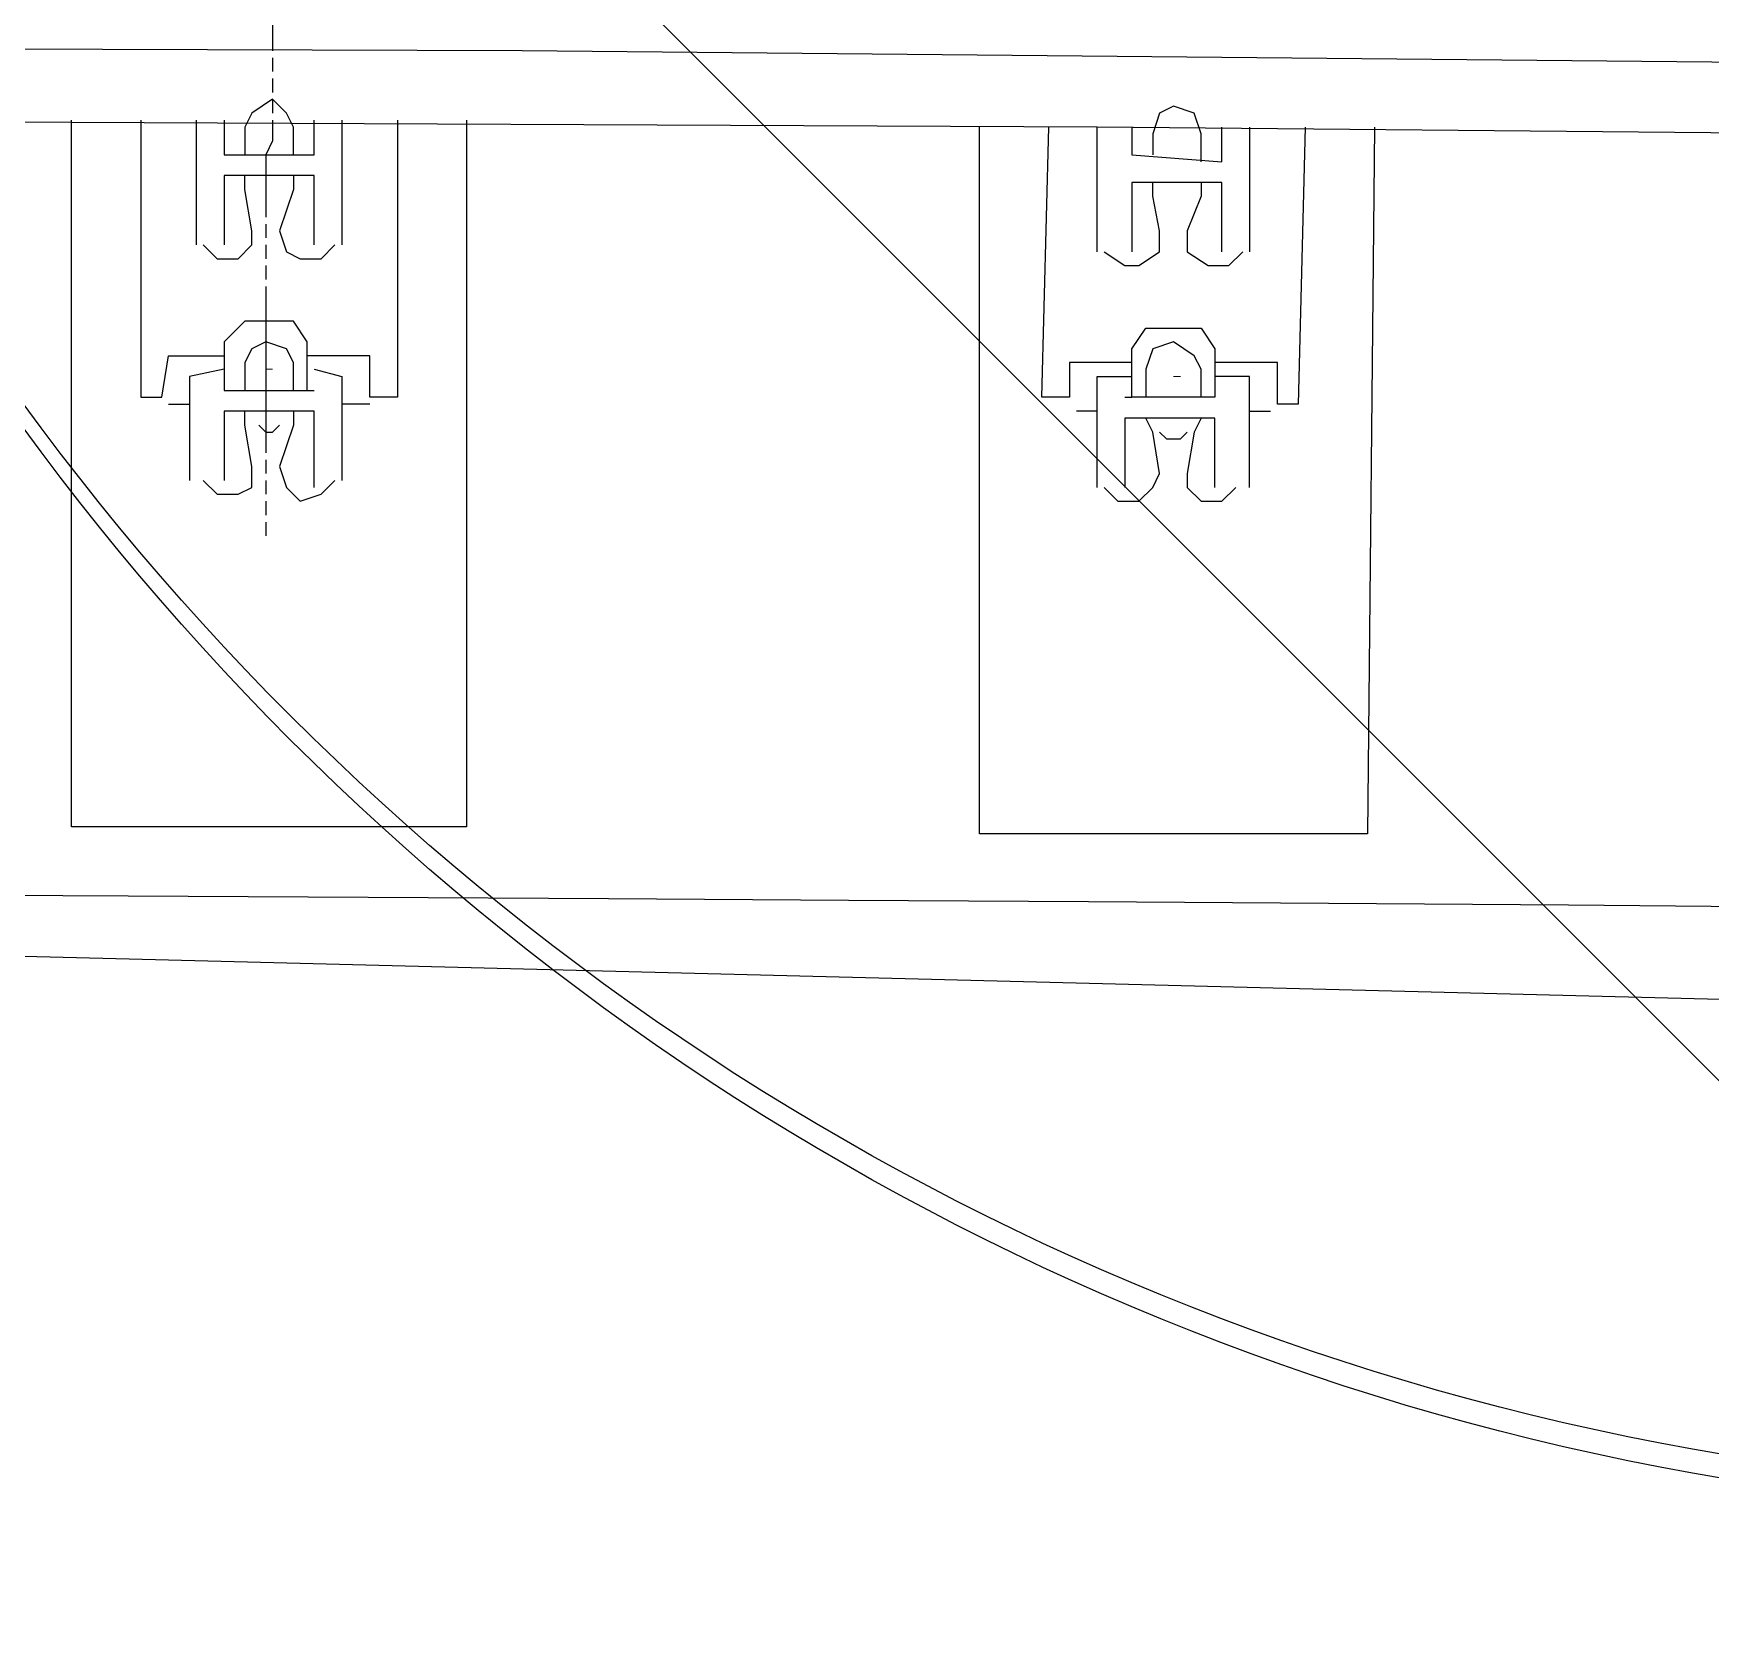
# Model space of a CAD drawing. Header units: millimetres. Extents: x -45 to 90, y -17 to 16.
# Drawn here: x 1.841 to 2.95, y -1.837 to -0.786 of the extents above; entities that cross this region are included whole.
import ezdxf

# ---------------------------------------------------------------- set-up
doc = ezdxf.new("R2010")
doc.units = ezdxf.units.MM
doc.header["$PDMODE"] = 3
doc.layers.add('PDF_Geometry', color=7, linetype='Continuous')

msp = doc.modelspace()

# ---------------------------------------------------------------- linework, layer by layer
at = {"color": 6}
msp.add_lwpolyline([(-0.0021, -1.3499), (23.64, -1.95), (23.7209, 1.35), (0.0002, 1.3501)], close=True, dxfattribs=at)
at = {"color": 4}
for centre in [(0.1994, 0), (0.1994, -0.0004), (3.2478, 0), (3.2478, -0.0159)]:
    msp.add_circle(centre, 1.75, dxfattribs=at)
at = {"color": 2}
for radius in [500.8082, 500.0582, 499.3082]:
    msp.add_arc((-0.8299, -500.0575), radius, 85.235272, 89.904911, dxfattribs=at)
at = {"color": 5}
msp.add_arc((-0.8299, -500.0575), 498.7082, 85.235272, 89.904911, dxfattribs=at)
at = {"color": 4}
msp.add_point((3.2425, -1.7659), dxfattribs=at)
at = {"layer": 'PDF_Geometry', "lineweight": 25}
for points in [[(1.9987, -0.6876), (1.9987, -0.7014), (1.9987, -0.7151), (1.9987, -0.7289), (1.9987, -0.7426), (1.9987, -0.7564), (1.9987, -0.7701), (1.9987, -0.7839), (1.9987, -0.7976)], [(16.7733, -1.1002), (16.7183, -1.0956), (13.8074, -1.0039), (10.8965, -0.926), (7.9855, -0.8664), (5.0746, -0.8251), (2.1637, -0.7976), (-0.7472, -0.7885), (-0.8068, -0.7885)], [(1.9987, -0.8022), (1.9987, -0.8114)], [(1.9987, -0.816), (1.9987, -0.8251)], [(2.0124, -0.8664), (2.0124, -0.8481), (2.0078, -0.8389), (1.9987, -0.8297), (1.9849, -0.8389), (1.9803, -0.8481), (1.9803, -0.8664)], [(1.9987, -0.8297), (1.9987, -0.8389)], [(14.6463, -1.0773), (11.6207, -0.9902), (8.5952, -0.926), (5.5697, -0.8756), (2.5442, -0.8481), (-0.4813, -0.8343)], [(2.6129, -0.871), (2.6129, -0.8526), (2.6084, -0.8389), (2.5946, -0.8343), (2.5854, -0.8389), (2.5809, -0.8526), (2.5809, -0.8664)], [(2.127, -0.8435), (2.127, -1.3111), (1.8657, -1.3111), (1.8657, -0.8435)], [(1.9116, -0.8435), (1.9116, -1.0268), (1.9253, -1.0268), (1.9299, -0.9993), (1.9666, -0.9993)], [(1.9483, -0.926), (1.9483, -0.8435)], [(1.9666, -0.8435), (1.9666, -0.8664), (2.0262, -0.8664), (2.0262, -0.8435)], [(1.9987, -0.8435), (1.9987, -0.8526), (1.9987, -0.8572), (1.9941, -0.8664), (1.9941, -0.871), (1.9941, -0.8802), (1.9941, -0.8847), (1.9941, -0.8937), (1.9941, -0.8985), (1.9941, -0.9077)], [(2.0812, -0.8435), (2.0812, -1.0268), (2.0629, -1.0268), (2.0629, -0.9993), (2.0216, -0.9993)], [(2.0445, -0.8435), (2.0445, -0.926)], [(2.7276, -0.8481), (2.723, -1.3156), (2.4663, -1.3156), (2.4663, -0.8481)], [(2.5671, -1.0039), (2.5258, -1.0039), (2.5258, -1.0268), (2.5075, -1.0268), (2.5121, -0.8481)], [(2.5442, -0.9306), (2.5442, -0.8481)], [(2.5671, -0.8481), (2.5671, -0.8664), (2.6267, -0.871), (2.6267, -0.8481)], [(2.6817, -0.8481), (2.6771, -1.0314), (2.6634, -1.0314), (2.6634, -1.0039), (2.6221, -1.0039)], [(2.645, -0.8481), (2.645, -0.9306)], [(1.9528, -0.926), (1.962, -0.9352), (1.9758, -0.9352), (1.9849, -0.926), (1.9849, -0.9168), (1.9803, -0.8893), (1.9803, -0.8802)], [(2.0262, -0.926), (2.0262, -0.8802), (1.9666, -0.8802), (1.9666, -0.926)], [(2.0124, -0.8802), (2.0124, -0.8893), (2.0033, -0.9168), (2.0078, -0.9306), (2.017, -0.9352), (2.0308, -0.9352), (2.0399, -0.926)], [(2.5488, -0.9306), (2.5625, -0.9397), (2.5717, -0.9397), (2.5854, -0.9306), (2.5854, -0.9168), (2.5809, -0.8937), (2.5809, -0.8847)], [(2.6267, -0.9306), (2.6267, -0.8847), (2.5671, -0.8847), (2.5671, -0.9306)], [(2.6129, -0.8847), (2.6129, -0.8937), (2.6038, -0.9168), (2.6038, -0.9306), (2.6175, -0.9397), (2.6313, -0.9397), (2.6405, -0.9306)], [(1.9941, -0.9122), (1.9941, -0.9214)], [(1.9941, -0.926), (1.9941, -0.9352)], [(1.9941, -0.9397), (1.9941, -0.9489)], [(1.9941, -0.9535), (1.9941, -0.9672), (1.9941, -0.981), (1.9941, -0.9948), (1.9941, -1.0083), (1.9941, -1.0223), (1.9941, -1.036), (1.9941, -1.0498), (1.9941, -1.0635)], [(2.0216, -1.0223), (2.0216, -0.9902), (2.0124, -0.9764), (1.9803, -0.9764), (1.9666, -0.9902), (1.9666, -1.0223), (2.0216, -1.0223), (2.0262, -1.0223)], [(2.5625, -1.0268), (2.5671, -1.0268), (2.5671, -0.9948), (2.5763, -0.981), (2.6129, -0.981), (2.6221, -0.9948), (2.6221, -1.0268), (2.5671, -1.0268)], [(2.0124, -1.0223), (2.0124, -1.0039), (2.0078, -0.9948), (1.9941, -0.9902), (1.9849, -0.9948), (1.9803, -1.0039), (1.9803, -1.0223)], [(2.6129, -1.0268), (2.6129, -1.0083), (2.6084, -0.9993), (2.5946, -0.9902), (2.5809, -0.9948), (2.5763, -1.0083), (2.5763, -1.0268)], [(1.9666, -1.0083), (1.9437, -1.0131), (1.9437, -1.0314)], [(2.0262, -1.0083), (2.0445, -1.0131), (2.0445, -1.0314)], [(2.5442, -1.036), (2.5442, -1.0131), (2.5671, -1.0131)], [(2.645, -1.036), (2.645, -1.0131), (2.6221, -1.0131)], [(1.9299, -1.0314), (1.9437, -1.0314), (1.9437, -1.0819)], [(1.9666, -1.0223), (1.9712, -1.0223)], [(2.0629, -1.0314), (2.0445, -1.0314), (2.0445, -1.0819)], [(1.9528, -1.0819), (1.962, -1.091), (1.9758, -1.091), (1.9849, -1.0864), (1.9849, -1.0727), (1.9803, -1.0452), (1.9803, -1.036)], [(2.0262, -1.0864), (2.0262, -1.036), (1.9666, -1.036), (1.9666, -1.0819)], [(2.0124, -1.036), (2.0124, -1.0452), (2.0033, -1.0727), (2.0078, -1.0864), (2.017, -1.0956), (2.0308, -1.091), (2.0399, -1.0819)], [(2.5442, -1.0864), (2.5442, -1.036), (2.5304, -1.036)], [(2.5488, -1.0864), (2.5579, -1.0956), (2.5717, -1.0956), (2.5809, -1.0864), (2.5854, -1.0773), (2.5809, -1.0498), (2.5763, -1.0406)], [(2.6221, -1.0864), (2.6221, -1.0406), (2.5625, -1.0406), (2.5625, -1.0864)], [(2.6129, -1.0406), (2.6084, -1.0498), (2.6038, -1.0773), (2.6038, -1.0864), (2.6129, -1.0956), (2.6267, -1.0956), (2.6359, -1.0864)], [(2.645, -1.0864), (2.645, -1.036), (2.6588, -1.036)], [(1.9895, -1.0452), (1.9941, -1.0498), (1.9987, -1.0498), (2.0033, -1.0452)], [(2.5854, -1.0498), (2.59, -1.0543), (2.5992, -1.0543), (2.6038, -1.0498)], [(1.9941, -1.0681), (1.9941, -1.0773)], [(1.9941, -1.0819), (1.9941, -1.091)], [(1.9941, -1.0956), (1.9941, -1.1048)], [(1.9941, -1.1094), (1.9941, -1.1185)]]:
    msp.add_lwpolyline(points, dxfattribs=at)
at = {"layer": 'PDF_Geometry', "lineweight": 9}
for points in [[(1.9941, -1.0083), (1.9987, -1.0083)], [(2.5946, -1.0131), (2.5992, -1.0131)]]:
    msp.add_lwpolyline(points, dxfattribs=at)

doc.saveas('drawing.dxf')
